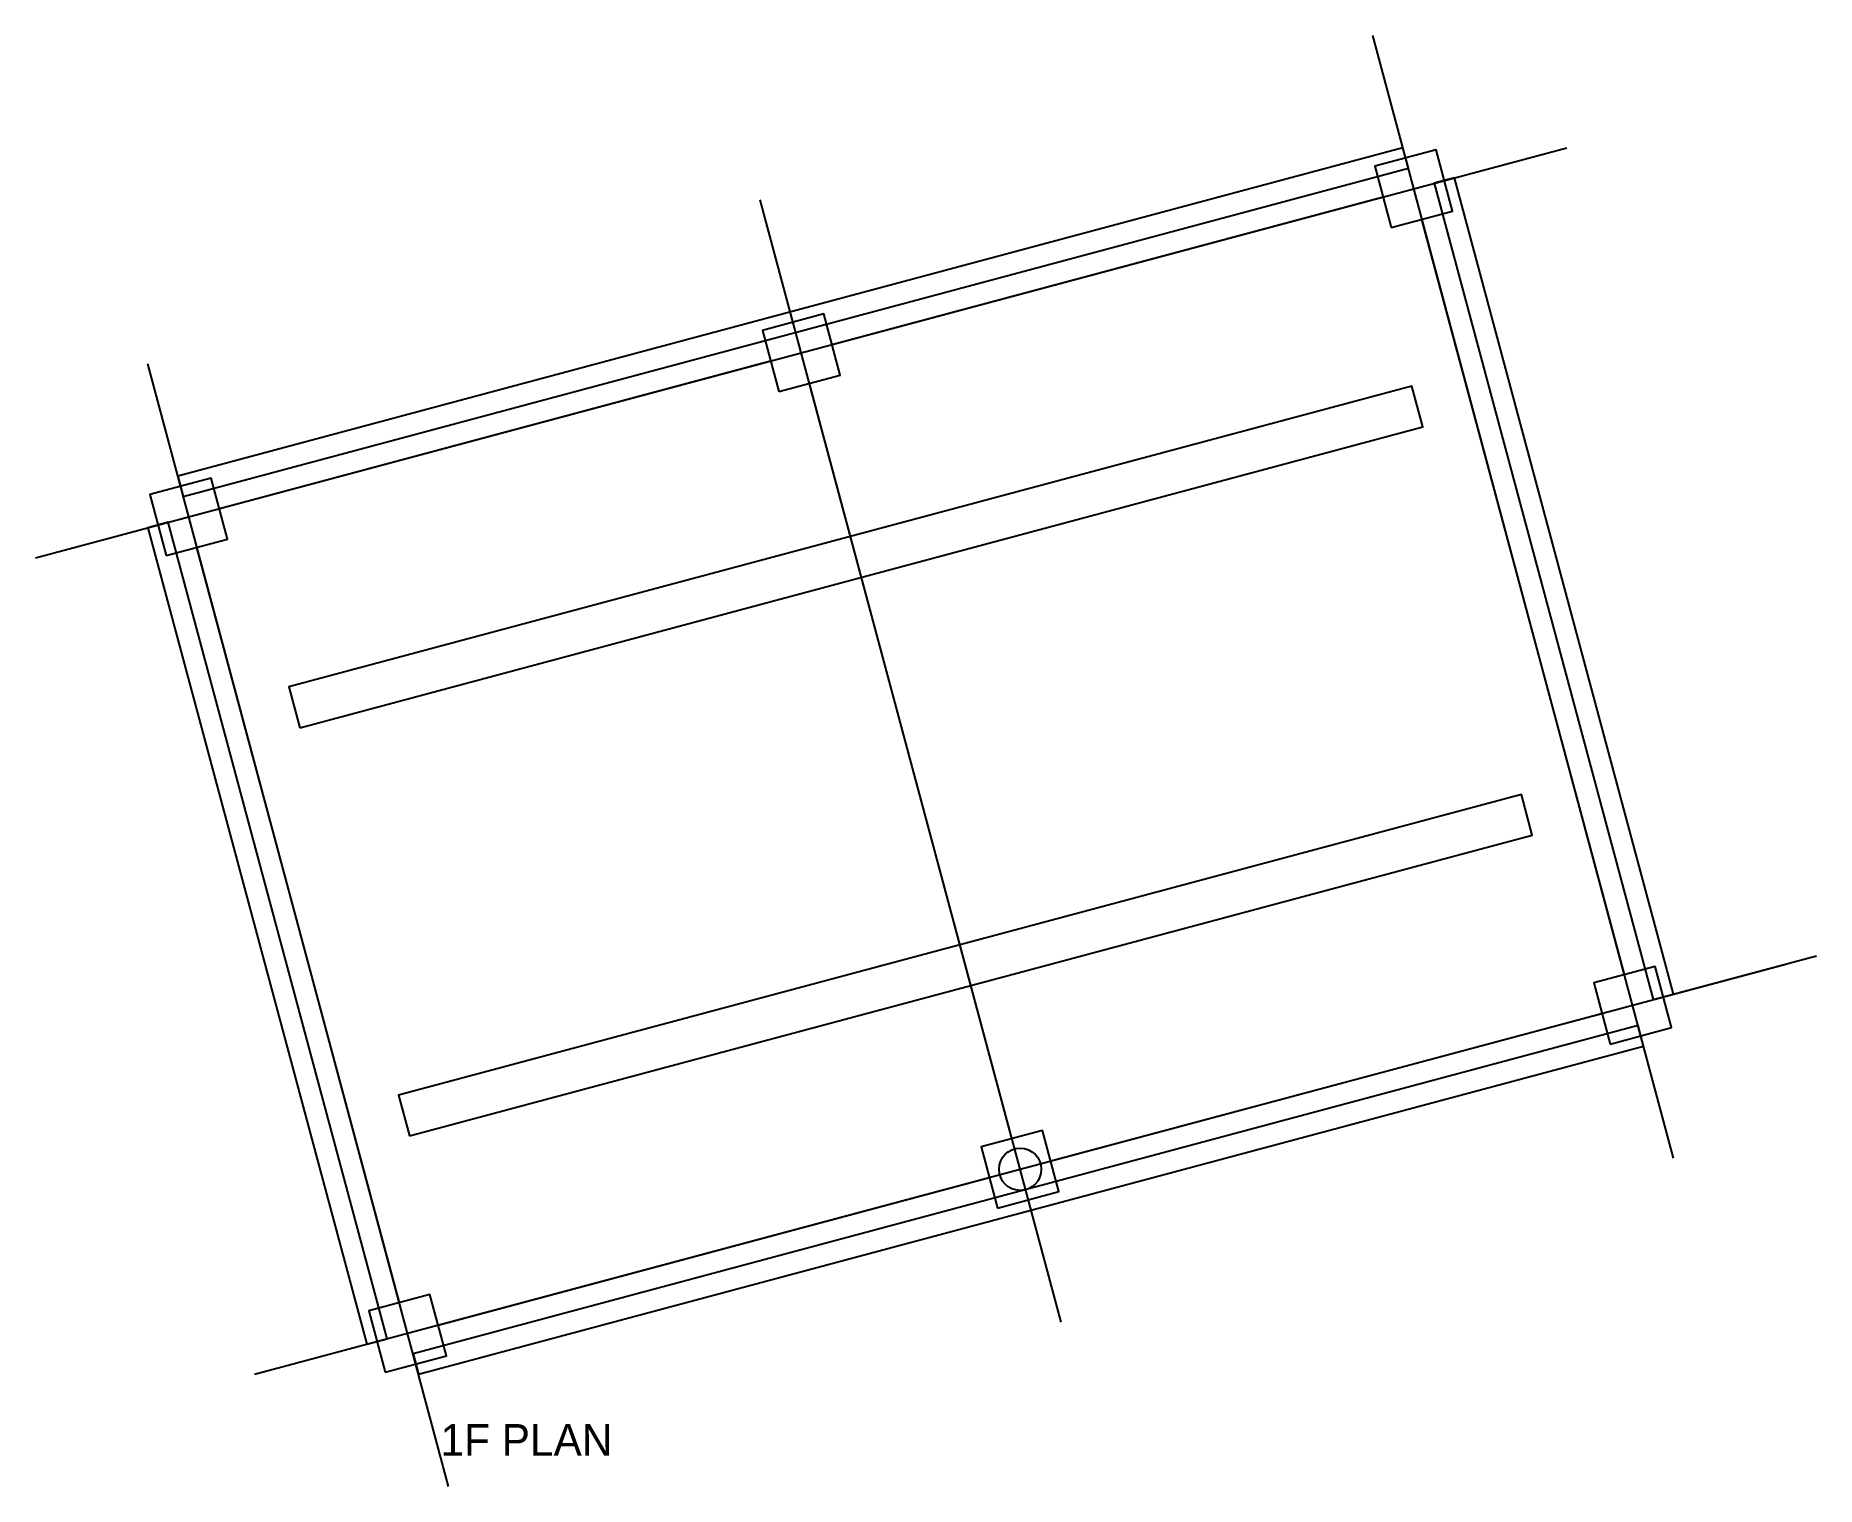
# Model space of a CAD drawing. Header units: millimetres. Extents: x 96481 to 113330, y 48551 to 62282.
import ezdxf

# ---------------------------------------------------------------- set-up
doc = ezdxf.new("R2010")
doc.units = ezdxf.units.MM
for name, color, linetype in [('A-COL', 1, 'Continuous'), ('A-TEXT', 7, 'Continuous'), ('A-WALL', 5, 'Continuous'), ('GRID', 8, 'Continuous'), ('M-DUCT', 6, 'Continuous'), ('S-BEAM', 3, 'Continuous')]:
    doc.layers.add(name, color=color, linetype=linetype)

# ---------------------------------------------------------------- blocks, each defined once
blk = doc.blocks.new('COL_SYM')
blk.add_circle((0, 0), 200)

msp = doc.modelspace()

# ---------------------------------------------------------------- linework, layer by layer
at = {"layer": 'A-COL'}
for points in [[(109308, 60466), (109888, 60621), (109733, 61201), (109153, 61045)], [(103513, 58913), (104092, 59068), (103937, 59648), (103358, 59492)], [(97717, 57360), (98297, 57515), (98142, 58095), (97562, 57940)], [(111379, 52738), (111959, 52894), (111803, 53473), (111224, 53318)], [(105583, 51185), (106163, 51341), (106008, 51920), (105428, 51765)], [(99788, 49633), (100367, 49788), (100212, 50367), (99633, 50212)]]:
    msp.add_lwpolyline(points, close=True, dxfattribs=at)
at = {"layer": 'A-WALL'}
for points in [[(97878, 57921), (109469, 61026), (109417, 61220), (97826, 58114)], [(111784, 53158), (111977, 53209), (109907, 60937), (109714, 60885)], [(99614, 49896), (99807, 49948), (97736, 57676), (97543, 57624)], [(100104, 49614), (111695, 52719), (111643, 52913), (100052, 49807)]]:
    msp.add_lwpolyline(points, close=True, dxfattribs=at)
at = {"layer": 'GRID'}
for p, q in [((111979, 51657), (109132, 62282)), ((96481, 57339), (110969, 61221)), ((106184, 50104), (103337, 60729)), ((100388, 48551), (97541, 59176)), ((98551, 49612), (113040, 53494))]:
    msp.add_line(p, q, dxfattribs=at)
at = {"layer": 'M-DUCT'}
for points in [[(98982, 55732), (109607, 58579), (109503, 58965), (98878, 56118)], [(100017, 51868), (110642, 54715), (110539, 55101), (99914, 52254)]]:
    msp.add_lwpolyline(points, close=True, dxfattribs=at)
at = {"layer": 'S-BEAM'}
for p, q in [((104015, 59358), (109231, 60756)), ((111513, 53396), (109598, 60543)), ((98219, 57805), (103435, 59203)), ((105718, 51843), (103803, 58991)), ((99922, 50290), (98007, 57438)), ((111881, 53183), (113330, 53572)), ((106085, 51631), (111301, 53028)), ((100290, 50078), (105506, 51475))]:
    msp.add_line(p, q, dxfattribs=at)

# ---------------------------------------------------------------- block references
at = {"layer": 'A-COL'}
msp.add_blockref('COL_SYM', (105796, 51553), dxfattribs=at)

# ---------------------------------------------------------------- texts
at = {"layer": 'A-TEXT'}
msp.add_text('1F PLAN', height=300, dxfattribs=at).set_placement((100311, 48841))

doc.saveas('drawing.dxf')
